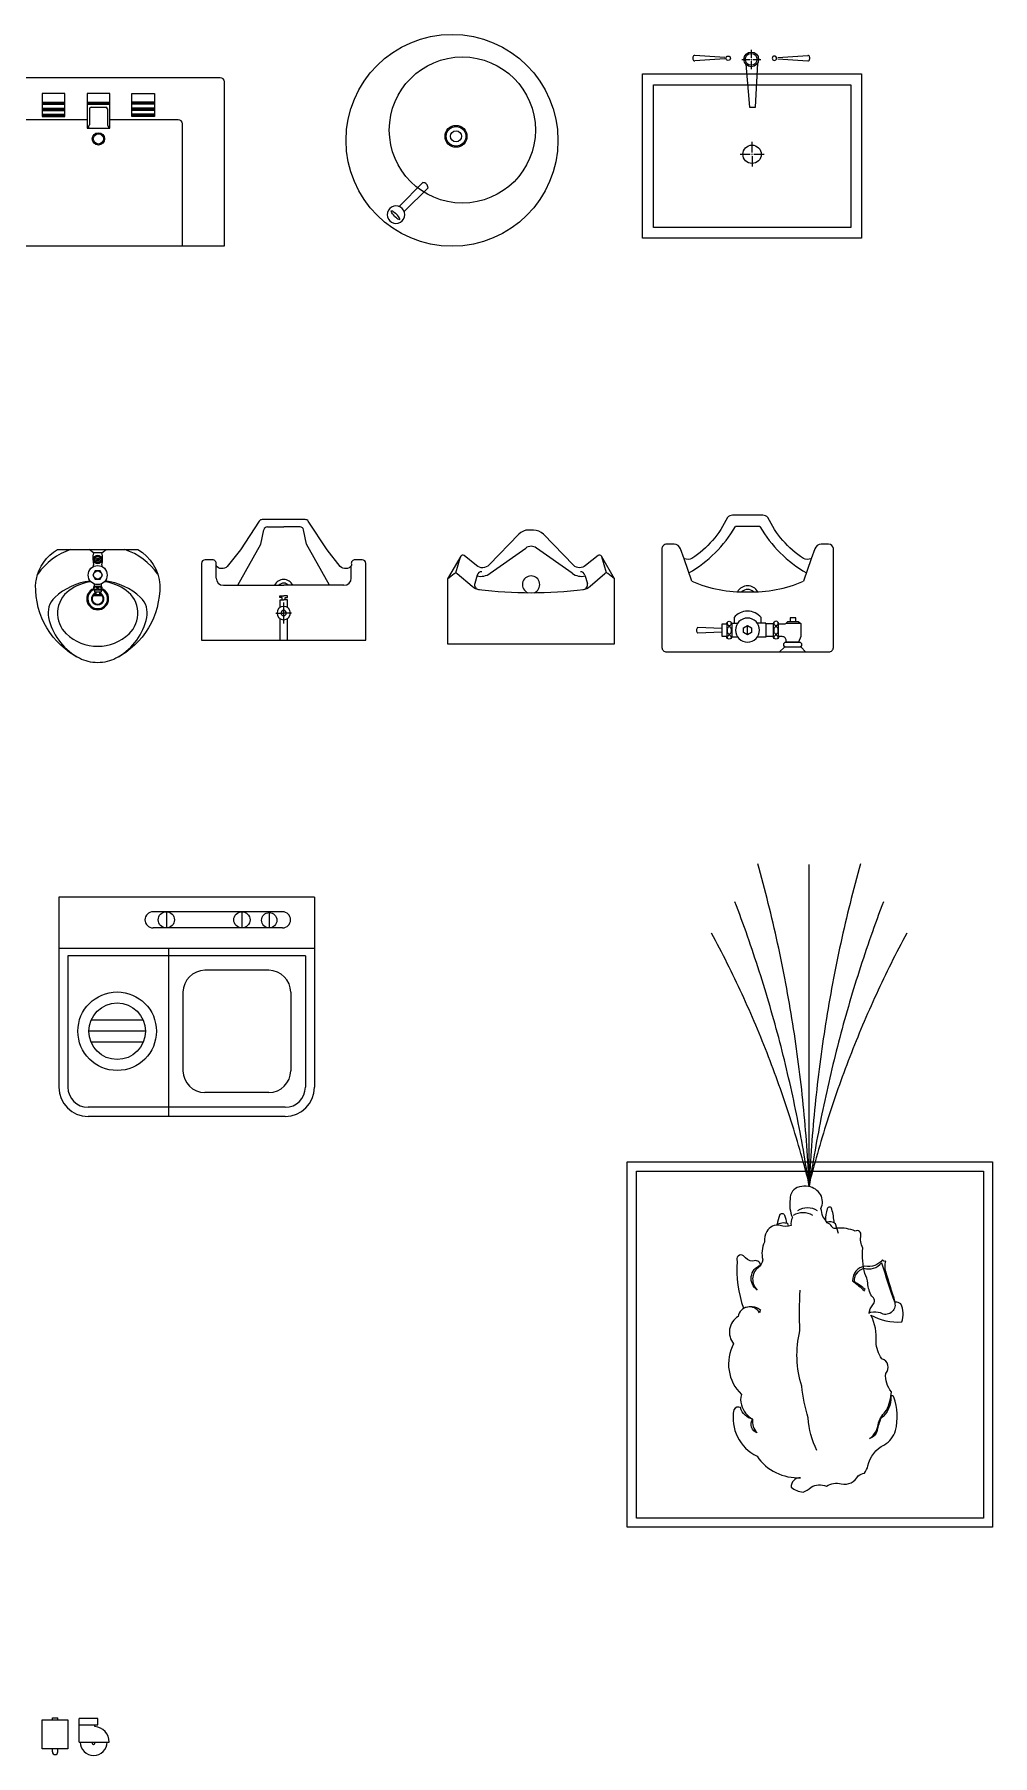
# Model space of a CAD drawing. Header units: millimetres. Extents: x 14385 to 129787, y 107826 to 186798.
# Drawn here: x 52928 to 55551, y 140873 to 145584 of the extents above; entities that cross this region are included whole.
import ezdxf

# ---------------------------------------------------------------- set-up
doc = ezdxf.new("R2010")
doc.units = ezdxf.units.MM
doc.header["$LTSCALE"] = 1000
doc.linetypes.add('DASHED2', pattern=[0.375, 0.25, -0.125])
doc.layers.add('FF-FIXT', color=31, linetype='Continuous')

# ---------------------------------------------------------------- blocks, each defined once
blk = doc.blocks.new('F43')
at = {"color": 39}
for p, q in [((-63.4, 262), (-55.5, 301.3)), ((-45.7, 309.3), (-1, 309.3)), ((43.7, 309.3), (-1, 309.3)), ((61.4, 262), (53.5, 301.3)), ((-126.6, 149.3), (-63.4, 262)), ((124.6, 149.3), (61.4, 262)), ((-11.5, 120.6), (-1, 120.6)), ((-11.5, 116.1), (-11.5, 120.6)), ((-5.2, 116.1), (-11.5, 116.1)), ((-11, 88.8), (-11, 109.8)), ((-11, 109.8), (-1, 109.8)), ((-5.2, 109.2), (-5.2, 116.1)), ((9.5, 120.6), (-1, 120.6)), ((9, 109.8), (-1, 109.8)), ((-1, 44.7), (-1, 102.2)), ((3.2, 109.2), (3.2, 116.1)), ((3.2, 116.1), (9.5, 116.1)), ((9, 88.8), (9, 109.8)), ((9.5, 116.1), (9.5, 120.6)), ((-22.8, 73.4), (-1, 73.4)), ((-11, -0.7), (-11, 58.1)), ((20.8, 73.4), (-1, 73.4)), ((9, -0.7), (9, 58.1))]:
    blk.add_line(p, q, dxfattribs=at)
at = {"color": 35}
for p, q in [((-186, 169.3), (-186, 203)), ((184, 169.3), (184, 203)), ((-166, 149.3), (-1, 149.3)), ((164, 149.3), (-1, 149.3))]:
    blk.add_line(p, q, dxfattribs=at)
at = {"color": 0, "linetype": 'Continuous'}
blk.add_lwpolyline([(-1, -0.7), (224, -0.7), (224, 209.3, 0.414214), (214, 219.3), (194, 219.3, 0.473442), (184.2, 207.4), (184.3, 203.4, -0.471597), (153.5, 201), (117.7, 246.2), (66.3, 324.8, 0.253068), (57.9, 329.3), (-1, 329.3), (-59.9, 329.3, 0.253068), (-68.3, 324.8), (-119.7, 246.2), (-155.5, 201, -0.471597), (-186.3, 203.4), (-186.2, 207.4, 0.473442), (-196, 219.3), (-216, 219.3, 0.414214), (-226, 209.3), (-226, -0.7)], format="xyb", close=True, dxfattribs=at)
at = {"color": 39}
for centre, radius, start, end in [((-45.7, 299.3), 10, 90, 168.664), ((43.7, 299.3), 10, 11.336, 90), ((-1, 137), 28.1, 90, 153.8926), ((-1, 137), 18.1, 90, 136.9196), ((-1, 137), 28.1, 26.1074, 90), ((-1, 137), 18.1, 43.0804, 90), ((-1, 73.4), 18.3, 90, 270), ((-1, 73.4), 7.07, 90, 270), ((-1, 73.4), 18.3, 270, 90), ((-1, 73.4), 7.07, 270, 90)]:
    blk.add_arc(centre, radius, start, end, dxfattribs=at)
at = {"color": 35}
for centre, start, end in [((-166, 169.3), 180, 270), ((164, 169.3), 270, 0)]:
    blk.add_arc(centre, 20, start, end, dxfattribs=at)
blk = doc.blocks.new('URN--02')
at = {"color": 0, "linetype": 'Continuous'}
blk.add_lwpolyline([(-222.2, -311.2, 0.202919), (-194.9, -299.6), (-113.5, -215.6, -0.389432), (-79.2, -213.7), (-45.3, -241.4, 0.462615), (-35.8, -239.7), (0, -177.8), (0, 0), (-457.2, 0), (-457.2, -177.8), (-421.4, -239.7, 0.462594), (-411.9, -241.4), (-378, -213.7, -0.372868), (-344.8, -214.6), (-262.3, -299.6, 0.202811), (-235, -311.1)], format="xyb", close=True, dxfattribs=at)
at = {"color": 35}
for points in [[(-85, -148.8, 0.063072), (-372.2, -148.8)], [(-237.2, -139.7, 5.328794), (-220, -139.7)], [(-457.2, -177.8), (-438.9, -192.3, 0.359145), (-430.8, -192.1)], [(-66.9, -157.4, 0.147155), (-87, -148.5)], [(0, -177.8), (-18.3, -192.3, -0.359152), (-26.4, -192.1), (-66.9, -157.4)]]:
    blk.add_lwpolyline(points, format="xyb", dxfattribs=at)
blk.add_lwpolyline([(-390.3, -157.4), (-430.8, -192.1)], dxfattribs=at)
at = {"color": 39}
for points in [[(-370.2, -148.5, 0.147155), (-390.3, -157.4)], [(-372.2, -148.8, 0.460813), (-382.8, -164.9)], [(-340.7, -192.7, 0.216515), (-376.8, -185.6)], [(-376.1, -188, 0.333711), (-363.9, -197.1)], [(-80.4, -185.6, 0.216515), (-116.5, -192.7)], [(-93.3, -197.1, 0.33371), (-81.1, -188)], [(-74.4, -164.9, 0.460816), (-85, -148.8)], [(-243.3, -262, 0.319648), (-213.9, -262)]]:
    blk.add_lwpolyline(points, format="xyb", dxfattribs=at)
for points in [[(-376.1, -188), (-382.8, -164.9)], [(-81.1, -188), (-74.4, -164.9)], [(-435, -193.7), (-422, -238.3)], [(-340.7, -192.7), (-243.3, -262)], [(-116.5, -192.7), (-213.9, -262)], [(-22.2, -193.7), (-35.2, -238.3)]]:
    blk.add_lwpolyline(points, dxfattribs=at)
blk = doc.blocks.new('A$C91B1')
at = {"color": 35, "linetype": 'ByBlock'}
for p, q in [((0.1609, 0.3029), (0.1494, 0.3119)), ((0.1839, 0.3029), (0.1609, 0.3029)), ((0.1839, 0.3029), (0.1954, 0.3119)), ((0.1609, 0.2089), (0.1609, 0.2029)), ((0.1629, 0.2177), (0.1629, 0.2109)), ((0.1819, 0.2109), (0.1629, 0.2109)), ((0.1819, 0.2177), (0.1819, 0.2109)), ((0.1839, 0.2089), (0.1839, 0.2029))]:
    blk.add_line(p, q, dxfattribs=at)
at = {"color": 39}
for p, q in [((0.1714, 0.2893), (0.1714, 0.2795)), ((0.1734, 0.2893), (0.1734, 0.2795)), ((0.1819, 0.2009), (0.1629, 0.2009)), ((0.1639, 0.2009), (0.1639, 0.1949)), ((0.1819, 0.1949), (0.1639, 0.1949)), ((0.1674, 0.1949), (0.1674, 0.1879)), ((0.1774, 0.1949), (0.1774, 0.1879)), ((0.1819, 0.2009), (0.1819, 0.1949)), ((0.1624, 0.1879), (0.1624, 0.1854)), ((0.1824, 0.1879), (0.1624, 0.1879)), ((0.1824, 0.1854), (0.1624, 0.1854)), ((0.1824, 0.1879), (0.1824, 0.1854))]:
    blk.add_line(p, q, dxfattribs=at)
at = {"color": 0, "linetype": 'Continuous'}
blk.add_lwpolyline([(0.3423, 0.2148), (0.3423, 0.2148, -0.287964), (0.2224, 0.0139, -0.118517), (0.1724, 0.0019, -0.118516), (0.1224, 0.0139, -0.287964), (0.0024, 0.2148, -0.055999), (0.0045, 0.2303), (0.0045, 0.2303, -0.218133), (0.0624, 0.3119), (0.2824, 0.3119, -0.251112)], format="xyb", close=True, dxfattribs=at)
at = {"color": 39}
for points in [[(0.1672, 0.2934), (0.162, 0.2844), (0.1672, 0.2754), (0.1775, 0.2754), (0.1827, 0.2844), (0.1775, 0.2934)], [(0.1659, 0.2531), (0.1594, 0.2419), (0.1659, 0.2306), (0.1788, 0.2306), (0.1853, 0.2419), (0.1788, 0.2531)]]:
    blk.add_lwpolyline(points, close=True, dxfattribs=at)
blk.add_lwpolyline([(0.3368, 0.2443, 0.160879), (0.2464, 0.3119)], format="xyb", dxfattribs=at)
for points in [[(0.1666, 0.2093, -0.067174), (0.1686, 0.209, -0.079584), (0.1701, 0.2083, -0.107132), (0.1712, 0.2072, -0.140396), (0.1716, 0.206, -0.140396), (0.1712, 0.2048, -0.107132), (0.1701, 0.2037, -0.079584), (0.1686, 0.203, -0.067174), (0.1666, 0.2027, -0.067174), (0.1646, 0.203, -0.079584), (0.1631, 0.2037, -0.107132), (0.162, 0.2048, -0.140396), (0.1616, 0.206, -0.140396), (0.162, 0.2072, -0.107132), (0.1631, 0.2083, -0.079584), (0.1646, 0.209, -0.067174)], [(0.1778, 0.2093, -0.067174), (0.1798, 0.209, -0.079584), (0.1814, 0.2083, -0.107132), (0.1825, 0.2072, -0.140396), (0.1828, 0.206, -0.140396), (0.1825, 0.2048, -0.107132), (0.1814, 0.2037, -0.079584), (0.1798, 0.203, -0.067174), (0.1778, 0.2027, -0.067174), (0.1759, 0.203, -0.079584), (0.1743, 0.2037, -0.107132), (0.1732, 0.2048, -0.140396), (0.1729, 0.206, -0.140396), (0.1732, 0.2072, -0.107132), (0.1743, 0.2083, -0.079584), (0.1759, 0.209, -0.067174)]]:
    blk.add_lwpolyline(points, format="xyb", close=True, dxfattribs=at)
at = {"color": 35, "linetype": 'ByBlock'}
blk.add_lwpolyline([(0.29, 0.1805, 0.159683), (0.1927, 0.2257)], format="xyb", dxfattribs=at)
at = {"color": 39}
for centre, radius in [((0.1724, 0.2844), 0.0115), ((0.1724, 0.2844), 0.009), ((0.1724, 0.2844), 0.005), ((0.1724, 0.2419), 0.0112)]:
    blk.add_circle(centre, radius, dxfattribs=at)
at = {"color": 35, "linetype": 'ByBlock'}
blk.add_circle((0.1724, 0.2419), 0.026, dxfattribs=at)
at = {"color": 39}
for centre, radius, start, end in [((0.1555, 0.1412), 0.18, 108.5141, 144.9802), ((0.1724, 0.1769), 0.027, 113.9174, 66.0826), ((0.1724, 0.1769), 0.017, 107.1046, 72.8954), ((0.1724, 0.1769), 0.015, 109.4712, 270), ((0.1629, 0.2029), 0.002, 180, 270), ((0.1724, 0.1769), 0.015, 270, 70.5288), ((0.1819, 0.2029), 0.002, 270, 0)]:
    blk.add_arc(centre, radius, start, end, dxfattribs=at)
at = {"color": 35, "linetype": 'ByBlock'}
for centre, radius, start, end in [((0.2287, 0.2867), 0.0697, 166.573, 194.2022), ((0.116, 0.2867), 0.0697, 345.7978, 13.427), ((0.1562, 0.2684), 0.005, 301.3364, 14.2022), ((0.1885, 0.2684), 0.005, 165.7978, 238.6636), ((0.1724, 0.0546), 0.1722, 96.7799, 133.0701), ((0.1395, 0.1371), 0.0772, 125.7928, 226.6607), ((0.1724, 0.0916), 0.1333, 97.9698, 125.7928), ((0.1724, 0.1769), 0.03, 112.5403, 67.4597), ((0.1629, 0.2089), 0.002, 90, 180), ((0.1819, 0.2089), 0.002, 0, 90), ((0.1724, 0.0916), 0.1333, 54.2072, 82.0302), ((0.2052, 0.1371), 0.0772, 313.3393, 54.2072), ((0.0942, 0.1383), 0.0577, 133.0701, 192.7487), ((0.2505, 0.1383), 0.0577, 347.2513, 46.9299), ((0.2037, 0.1631), 0.17, 192.7487, 238.5449), ((0.141, 0.1631), 0.17, 301.4551, 347.2513), ((0.1724, 0.1719), 0.125, 226.6607, 270), ((0.1724, 0.1719), 0.125, 270, 313.3393)]:
    blk.add_arc(centre, radius, start, end, dxfattribs=at)
blk = doc.blocks.new('A$C1050')
at = {"color": 0, "linetype": 'Continuous'}
blk.add_lwpolyline([(0.2766, 0.0016), (0.1934, 0.0016, -0.209296), (0.1794, 0.0077), (0.1794, 0.0077, 0.139619), (0.0824, 0.1197, 0.202101), (0.0608, 0.1207), (0.0608, 0.1207), (0.0514, 0.0937, -0.315822), (0.0334, 0.0807), (0.0134, 0.0807, -0.43607), (0.0004, 0.0947), (0.0004, 0.3637, -0.414214), (0.0124, 0.3757), (0.235, 0.3757), (0.4576, 0.3757, -0.414214), (0.4696, 0.3637), (0.4696, 0.0928, -0.39269), (0.4566, 0.0807), (0.4366, 0.0807, -0.315822), (0.4186, 0.0937), (0.4092, 0.1207, 0.202126), (0.3876, 0.1197, 0.139619), (0.2906, 0.0077, -0.209222), (0.2766, 0.0016)], format="xyb", dxfattribs=at)
at = {"color": 39}
for points in [[(0.1776, 0.2987, 1), (0.1916, 0.2987), (0.1916, 0.3337, 1), (0.1776, 0.3337), (0.1656, 0.3337), (0.1656, 0.2987), (0.1776, 0.2987), (0.1776, 0.3337)], [(0.1791, 0.3357, -0.028184), (0.1787, 0.3375)], [(0.1804, 0.3326, -0.074343), (0.1791, 0.3357)], [(0.1888, 0.3326, -0.106943), (0.1867, 0.3304, -0.152216), (0.1846, 0.3297, -0.152216), (0.1825, 0.3304, -0.106943), (0.1804, 0.3326)], [(0.1901, 0.3357, -0.074343), (0.1888, 0.3326)], [(0.1905, 0.3375, -0.028184), (0.1901, 0.3357)], [(0.3806, 0.2977), (0.3806, 0.3337), (0.3746, 0.3487), (0.3406, 0.3487), (0.3406, 0.3447, -0.414214), (0.3296, 0.3337), (0.3196, 0.3337), (0.3196, 0.2987, -1), (0.3056, 0.2987), (0.2846, 0.2987), (0.2846, 0.3337), (0.2846, 0.3357), (0.2611, 0.3357)], [(0.3196, 0.3337, 1), (0.3056, 0.3337), (0.2846, 0.3337)], [(0.3071, 0.3357, -0.028184), (0.3067, 0.3375)], [(0.3084, 0.3326, -0.074343), (0.3071, 0.3357)], [(0.3168, 0.3326, -0.106943), (0.3147, 0.3304, -0.152216), (0.3126, 0.3297, -0.152216), (0.3105, 0.3304, -0.106943), (0.3084, 0.3326)], [(0.3181, 0.3357, -0.074343), (0.3168, 0.3326)], [(0.3185, 0.3375, -0.028184), (0.3181, 0.3357)], [(0.3406, 0.3627, 1), (0.3406, 0.3487), (0.3756, 0.3487, 1), (0.3756, 0.3627)], [(0.0946, 0.3167, -0.109772), (0.0976, 0.3247)], [(0.0976, 0.3087, -0.109772), (0.0946, 0.3167)], [(0.1791, 0.3127, -0.060974), (0.1786, 0.3167, -0.060974), (0.1791, 0.3207)], [(0.1786, 0.295, -0.041188), (0.1791, 0.2977)], [(0.1791, 0.3207, -0.074343), (0.1804, 0.3238, -0.106943), (0.1825, 0.326, -0.152216), (0.1846, 0.3267, -0.152216), (0.1867, 0.326, -0.106943), (0.1888, 0.3238, -0.074343), (0.1901, 0.3207)], [(0.1804, 0.3096, -0.074343), (0.1791, 0.3127)], [(0.1791, 0.2977, -0.074343), (0.1804, 0.3008, -0.106943), (0.1825, 0.303, -0.152216), (0.1846, 0.3037, -0.152216), (0.1867, 0.303, -0.106943), (0.1888, 0.3008, -0.074343), (0.1901, 0.2977)], [(0.1888, 0.3096, -0.106943), (0.1867, 0.3074, -0.152216), (0.1846, 0.3067, -0.152216), (0.1825, 0.3074, -0.106943), (0.1804, 0.3096)], [(0.1901, 0.3127, -0.074343), (0.1888, 0.3096)], [(0.1901, 0.3207, -0.060974), (0.1906, 0.3167, -0.060974), (0.1901, 0.3127)], [(0.1901, 0.2977, -0.041188), (0.1905, 0.295)], [(0.3071, 0.3127, -0.060974), (0.3066, 0.3167, -0.060974), (0.3071, 0.3207)], [(0.3066, 0.295, -0.041188), (0.3071, 0.2977)], [(0.3071, 0.3207, -0.074343), (0.3084, 0.3238, -0.106943), (0.3105, 0.326, -0.152216), (0.3126, 0.3267, -0.152216), (0.3147, 0.326, -0.106943), (0.3168, 0.3238, -0.074343), (0.3181, 0.3207)], [(0.3084, 0.3096, -0.074343), (0.3071, 0.3127)], [(0.3071, 0.2977, -0.074343), (0.3084, 0.3008, -0.106943), (0.3105, 0.303, -0.152216), (0.3126, 0.3037, -0.152216), (0.3147, 0.303, -0.106943), (0.3168, 0.3008, -0.074343), (0.3181, 0.2977)], [(0.3168, 0.3096, -0.106943), (0.3147, 0.3074, -0.152216), (0.3126, 0.3067, -0.152216), (0.3105, 0.3074, -0.106943), (0.3084, 0.3096)], [(0.3181, 0.3127, -0.074343), (0.3168, 0.3096)], [(0.3181, 0.3207, -0.060974), (0.3186, 0.3167, -0.060974), (0.3181, 0.3127)], [(0.3181, 0.2977, -0.041188), (0.3185, 0.295)], [(0.2716, 0.2817, -0.486774), (0.1976, 0.2817)], [(0.2629, 0.211, -0.584944), (0.2071, 0.211)], [(0.2508, 0.2114, -0.422557), (0.2192, 0.2114)]]:
    blk.add_lwpolyline(points, format="xyb", dxfattribs=at)
for points in [[(0.2081, 0.3357), (0.1913, 0.3357)], [(0.3056, 0.3337), (0.3056, 0.2987)], [(0.3936, 0.3757), (0.3816, 0.3627), (0.3756, 0.3627), (0.3406, 0.3627), (0.3356, 0.3627), (0.3226, 0.3757)], [(0.1656, 0.3217), (0.0976, 0.3247)], [(0.1656, 0.3117), (0.0976, 0.3087)], [(0.1913, 0.2967), (0.2078, 0.2967)], [(0.1976, 0.2817), (0.1976, 0.2967)], [(0.2349, 0.3283), (0.2346, 0.303), (0.2459, 0.3095), (0.2459, 0.3225), (0.2346, 0.329), (0.2233, 0.3225), (0.2233, 0.3095), (0.2346, 0.303)], [(0.2846, 0.2987), (0.2846, 0.2967), (0.2614, 0.2967)], [(0.2716, 0.2967), (0.2716, 0.2817)], [(0.3196, 0.2987), (0.3386, 0.2987)], [(0.3666, 0.2927), (0.3666, 0.2827), (0.3516, 0.2827), (0.3516, 0.2927)]]:
    blk.add_lwpolyline(points, dxfattribs=at)
blk.add_lwpolyline([(0.3806, 0.2977), (0.3396, 0.2977), (0.3446, 0.2927), (0.3736, 0.2927)], close=True, dxfattribs=at)
at = {"color": 35}
for points in [[(0.0819, 0.1818, -0.11165), (0.235, 0.2112)], [(0.235, 0.2112, -0.11165), (0.3881, 0.1818)], [(0.0741, 0.1591, -0.130791), (0.2014, 0.0327)], [(0.2686, 0.0327, -0.1308), (0.396, 0.1591, -0.1308)]]:
    blk.add_lwpolyline(points, format="xyb", dxfattribs=at)
for points in [[(0.0819, 0.1818), (0.0608, 0.1207)], [(0.4092, 0.1207), (0.3881, 0.1818)], [(0.2686, 0.0327), (0.235, 0.0327), (0.2014, 0.0327)]]:
    blk.add_lwpolyline(points, dxfattribs=at)
at = {"color": 39}
blk.add_circle((0.2346, 0.316), 0.033, dxfattribs=at)
blk = doc.blocks.new('A$C1BB74E00')
at = {"color": 0, "linetype": 'Continuous'}
for p, q in [((0, 448.5), (0, 0)), ((678.5, 460), (11.5, 460)), ((690, 0), (690, 448.5)), ((253.5, 416.6), (191.4, 416.6)), ((191.4, 416.6), (191.4, 353.8)), ((253.5, 353.8), (253.5, 416.6)), ((376, 416.6), (314, 416.6)), ((314, 416.6), (314, 322.3)), ((325, 379.2), (365, 379.2)), ((376, 322.3), (376, 416.6)), ((436.5, 416.6), (498.6, 416.6)), ((436.5, 353.8), (436.5, 416.6)), ((498.6, 416.6), (498.6, 353.8)), ((115, 333.5), (115, 0)), ((314, 345), (126.5, 345)), ((191.4, 353.8), (253.5, 353.8)), ((320.4, 374.6), (320.4, 332.2)), ((369.6, 374.6), (369.6, 331.4)), ((563.5, 345), (376, 345)), ((498.6, 353.8), (436.5, 353.8)), ((575, 0), (575, 333.5)), ((314, 322.3), (376, 322.3)), ((0, 0), (690, 0))]:
    blk.add_line(p, q, dxfattribs=at)
at = {"color": 8}
for p, q in [((191.4, 393.5), (253.5, 393.5)), ((191.4, 389.9), (253.5, 389.9)), ((191.4, 387.3), (253.5, 387.3)), ((314, 393.5), (376, 393.5)), ((314, 389.9), (376, 389.9)), ((314, 387.3), (376, 387.3)), ((498.6, 393.5), (436.5, 393.5)), ((498.6, 389.9), (436.5, 389.9)), ((498.6, 387.3), (436.5, 387.3)), ((191.4, 376.8), (253.5, 376.8)), ((191.4, 373.2), (253.5, 373.2)), ((191.4, 371.4), (253.5, 371.4)), ((191.4, 370.6), (253.5, 370.6)), ((191.4, 360), (253.5, 360)), ((191.4, 356.4), (253.5, 356.4)), ((498.6, 376.8), (436.5, 376.8)), ((498.6, 373.2), (436.5, 373.2)), ((498.6, 371.4), (436.5, 371.4)), ((498.6, 370.6), (436.5, 370.6)), ((498.6, 360), (436.5, 360)), ((498.6, 356.4), (436.5, 356.4))]:
    blk.add_line(p, q, dxfattribs=at)
at = {"color": 0, "linetype": 'Continuous'}
for points in [[(320.4, 332.2, -0.334248), (317.7, 327.8), (317.7, 322.3)], [(369.6, 332.2, 0.334248), (372.3, 327.8), (372.3, 322.3)]]:
    blk.add_lwpolyline(points, format="xyb", dxfattribs=at)
blk.add_circle((345, 292.5), 16.9, dxfattribs=at)
at = {"color": 8}
blk.add_circle((345, 292.5), 13.9, dxfattribs=at)
at = {"color": 0, "linetype": 'Continuous'}
for centre, radius, start, end in [((11.5, 448.5), 11.5, 90, 180), ((678.5, 448.5), 11.5, 0, 90), ((325, 374.6), 4.6, 90, 180), ((365, 374.6), 4.6, 0, 90), ((126.5, 333.5), 11.5, 90, 180), ((563.5, 333.5), 11.5, 0, 90)]:
    blk.add_arc(centre, radius, start, end, dxfattribs=at)
blk = doc.blocks.new('A$C449E2A90')
at = {"color": 0, "linetype": 'Continuous'}
for p, q in [((-494.6, 70.1), (-500.6, 152.5)), ((-495.6, 157.6), (-490.6, 157.6)), ((-491.6, 70.1), (-485.6, 152.5)), ((-489.8, 1.8), (-489.8, 24)), ((-358.6, 9), (-479.8, 15.3)), ((-358.6, -7), (-358.6, 9)), ((-230, 5), (-230, 32.8)), ((-516.4, -2.2), (-493.8, -2.2)), ((-489.8, -28), (-489.8, -6.2)), ((-485.8, -2.2), (-462.8, -2.2)), ((-476.5, -17.4), (-358.6, -7)), ((-235.1, 0), (-263.8, 0)), ((-230, -32.3), (-230, -5)), ((-225, 0), (-196.3, 0)), ((-494.6, -74.5), (-500.6, -156.9)), ((-491.6, -74.5), (-485.6, -156.9)), ((-495.6, -162), (-490.6, -162))]:
    blk.add_line(p, q, dxfattribs=at)
blk.add_lwpolyline([(0, -300), (-450, -300), (-450, 300), (0, 300)], close=True, dxfattribs=at)
at = {"color": 8}
blk.add_lwpolyline([(-30, -270), (-420, -270), (-420, 270), (-30, 270)], close=True, dxfattribs=at)
at = {"color": 0, "linetype": 'Continuous'}
for points in [[(-499.1, 61.1, 1), (-487.1, 61.1, 1)], [(-230.5, -0.1, 1), (-229.6, -0.1, 1)], [(-490, -2.2, 1), (-489.6, -2.2, 1)], [(-499.1, -65.5, -1), (-487.1, -65.5, -1)]]:
    blk.add_lwpolyline(points, format="xyb", close=True, dxfattribs=at)
for centre, radius in [((-489.8, -2.2), 20.2), ((-490, -2.5), 16.3), ((-230, 0), 25.2)]:
    blk.add_circle(centre, radius, dxfattribs=at)
for centre, start, end in [((-495.6, 152.6), 90, 181.7111), ((-490.6, 152.6), 358.2889, 90), ((-495.6, -157), 178.2889, 270), ((-490.6, -157), 270, 1.7111)]:
    blk.add_arc(centre, 5, start, end, dxfattribs=at)
blk = doc.blocks.new('做成ACAD TuKuai0352')
at = {"linetype": 'Continuous'}
for p, q in [((709.3, 727.8), (189.3, 727.8)), ((709.3, 27.8), (709.3, 727.8)), ((109.3, 107.8), (109.3, 647.8)), ((709.3, 27.8), (189.3, 27.8))]:
    blk.add_line(p, q, dxfattribs=at)
at = {"color": 35}
for p, q in [((569.3, 27.8), (569.3, 727.8)), ((549.3, 702.8), (189.3, 702.8)), ((549.3, 52.8), (549.3, 702.8)), ((134.3, 107.8), (134.3, 647.8)), ((569.3, 427.8), (109.3, 427.8)), ((549.3, 52.8), (189.3, 52.8))]:
    blk.add_line(p, q, dxfattribs=at)
at = {"color": 39}
for p, q in [((312.4, 496.5), (312.4, 639.4)), ((342.4, 490.5), (342.4, 645.5)), ((372.4, 496.5), (372.4, 639.4)), ((625.2, 115.4), (625.2, 469.6)), ((669.6, 433.3), (625.2, 433.3)), ((669.6, 115.4), (669.6, 469.6)), ((449.3, 387.8), (234.3, 387.8)), ((174.3, 152.8), (174.3, 327.8)), ((509.3, 152.8), (509.3, 327.8)), ((669.6, 226.5), (625.2, 226.5)), ((667.2, 151.7), (625.2, 151.7)), ((449.3, 92.8), (234.3, 92.8))]:
    blk.add_line(p, q, dxfattribs=at)
for centre, radius in [((342.4, 568), 107.5), ((342.4, 568), 77.5), ((647.4, 433.3), 22.2), ((647.4, 226.5), 22.2), ((646.2, 151.7), 21)]:
    blk.add_circle(centre, radius, dxfattribs=at)
at = {"linetype": 'Continuous'}
for centre, start, end in [((189.3, 647.8), 90, 180), ((189.3, 107.8), 180, 270)]:
    blk.add_arc(centre, 80, start, end, dxfattribs=at)
at = {"color": 35}
for centre, start, end in [((189.3, 647.8), 90, 180), ((189.3, 107.8), 180, 270)]:
    blk.add_arc(centre, 55, start, end, dxfattribs=at)
at = {"color": 39}
for centre, radius, start, end in [((647.4, 469.6), 22.2, 0, 180), ((234.3, 327.8), 60, 90, 180), ((449.3, 327.8), 60, 0, 90), ((234.3, 152.8), 60, 180, 270), ((449.3, 152.8), 60, 270, 0), ((647.4, 115.4), 22.2, 180, 0)]:
    blk.add_arc(centre, radius, start, end, dxfattribs=at)

msp = doc.modelspace()

# ---------------------------------------------------------------- linework, layer by layer
at = {"layer": 'FF-FIXT', "linetype": 'Continuous'}
for p, q in [((53926.2, 145113.5), (53991.5, 145178.8)), ((53940.4, 145099.4), (54005.6, 145164.6))]:
    msp.add_line(p, q, dxfattribs=at)
at = {"layer": 'FF-FIXT'}
for p, q in [((52977.2, 140976.4), (52992.2, 140976.4)), ((52977.2, 140970.2), (52977.2, 140976.4)), ((52992.2, 140970.2), (52992.2, 140976.4)), ((52949.4, 140970.2), (53020, 140970.2)), ((52949.4, 140891.4), (52949.4, 140970.2)), ((53020, 140970.2), (53020, 140891.4)), ((53050.8, 140909.6), (53050.8, 140974.1)), ((53101.3, 140974.1), (53050.8, 140974.1)), ((53050.8, 140957.2), (53101.3, 140957.2)), ((53093.5, 140952.1), (53093.5, 140957.2)), ((53101.3, 140957.2), (53101.3, 140974.1)), ((53020, 140891.4), (52949.4, 140891.4)), ((52977.2, 140882.8), (52977.2, 140891.4)), ((52992.2, 140882.8), (52992.2, 140891.4)), ((53050.8, 140909.6), (53132.8, 140909.6)), ((53086.2, 140906.9), (53086.2, 140909.6)), ((53093.5, 140909.6), (53093.5, 140906.9))]:
    msp.add_line(p, q, dxfattribs=at)
at = {"layer": 'FF-FIXT', "linetype": 'DASHED2', "ltscale": 50}
msp.add_lwpolyline([(55049.1, 142430.2), (55049.1, 143312.2)], dxfattribs=at)
at = {"layer": 'FF-FIXT'}
msp.add_lwpolyline([(54551.2, 141497.9), (54551.2, 142497.9), (55551.2, 142497.9), (55551.2, 141497.9), (54551.2, 141497.9)], dxfattribs=at)
msp.add_lwpolyline([(54576.2, 141522.9), (54576.2, 142472.9), (55526.2, 142472.9), (55526.2, 141522.9)], close=True, dxfattribs=at)
msp.add_lwpolyline([(55212.9, 142082.8, -0.179653), (55223.5, 142106.7, 0.489075), (55220.6, 142129.9, -0.110608), (55209.4, 142165.7, 0.111442), (55201.1, 142191.9, -0.074026), (55195.9, 142262, -0.163737), (55190.7, 142297.1, 0.631964), (55175, 142308.4, 0.113261), (55125.8, 142316.6, -0.423983), (55110.8, 142321, 0.216283), (55098.1, 142330.8, 0.038568), (55086.2, 142348.7, 0.024735), (55081, 142370.3, 0.254494), (55080.2, 142408.4, 0.209333), (55047.3, 142430.3, 0.115365), (55022.4, 142429.3, -0.552062), (55022.4, 142429.3, 0.936838), (55022.4, 142429.3, 0.398565), (54997.5, 142395.4, 0.154146), (55003.3, 142345.4, 0.157562), (54999.7, 142323.4, -0.15575), (54969.7, 142323.3, 0.359288), (54933.1, 142306.9, 0.157769), (54926.4, 142278.5, 0.167655), (54922, 142229.9, -0.171284), (54909.3, 142208.3, 0.450196), (54907, 142147, -0.614417), (54916, 142215, 0.528053), (54895.1, 142226.2, -0.268224), (54869.7, 142241.1, 0.762318), (54851.8, 142225.5, 0.102482), (54868.9, 142097.8, -0.259998), (54916, 142093.3, 0.029383), (54913, 142085.1, 0.707269), (54854.8, 142074.6, 0.462938), (54842.3, 141999.9, 0.335931), (54863.7, 141861.1, 0.181856), (54863.7, 141832.7, 0.21305), (54894.3, 141793.9, 0.242363), (54907, 141755.8, -0.502546), (54895.1, 141793.9, -0.31109), (54861.5, 141825.3, 0.40962), (54842.8, 141819.3, 0.338812), (54906.3, 141692.3, 0.26308), (55025.7, 141633.4, 0.433384), (54999.6, 141607.2, 0.143562), (55032.4, 141593.8, 0.079246), (55054.1, 141607.2, -0.241974), (55096.6, 141610.2, -0.21312), (55136.9, 141616.2, 0.340219), (55183.2, 141638.6, -0.057527), (55200.4, 141646, 0.120468), (55210.1, 141666.2, -0.234971), (55254.9, 141723, 0.179748), (55285.5, 141762.5, 0.143883), (55281, 141853.7, 0.500147), (55272.8, 141856.6, -0.249381), (55245.2, 141795.4, 0.05112), (55235.5, 141763.3, -0.291364), (55214.6, 141740.9, 0.245564), (55238.5, 141783.5, -0.092627), (55260.9, 141817.8, 0.107865), (55274.3, 141868.6, -0.195833), (55258.6, 141918.6, 0.568496), (55248.2, 141958.9, -0.146985), (55232.5, 142005.2, 0.137038), (55218.3, 142078.3, 0.146217), (55302.7, 142059.7, 0.211339), (55299.7, 142109, 0.199367), (55284.8, 142114.2, -0.003282), (55258.6, 142197.8, -0.105512), (55258.6, 142226.2, -0.432652), (55249.7, 142229.9, -0.305505), (55201.9, 142212.8, 0.370129), (55167.6, 142172.4, -0.017348), (55200.4, 142144.8, -0.677132), (55202.6, 142148.5, 0.052916), (55172.8, 142169.4, -0.343957), (55198.9, 142206.8, 0.311488), (55247.4, 142221.7, 0.010413), (55283.3, 142112.7, -0.67669), (55244.4, 142084.3, 0.110053), (55218.3, 142085.8, 0.592333)], format="xyb", close=True, dxfattribs=at)
for points in [[(54962.8, 142327.6, -0.060371), (54968.6, 142352.4, -0.751258), (54981.5, 142351.9, -0.066056), (54986.7, 142330.6, -0.066056)], [(55117.4, 142330.6, 0.056613), (55111.1, 142368.9, 0.845574), (55098.7, 142369.2, 0.081016), (55093.9, 142337.7)], [(54959.1, 142324.3), (54959.4, 142325.2, -0.26018), (54990.5, 142329.4)], [(55129.1, 142301.7), (55120.8, 142328.2, 0.241163), (55096.7, 142333.3, 0.14278)], [(55070.5, 141708, -0.107552), (55046.6, 141796.9, -0.044295), (55028.7, 141883.5, -0.135923), (55023.5, 142035, -0.019893), (55024.2, 142147, -0.010047)]]:
    msp.add_lwpolyline(points, format="xyb", dxfattribs=at)
at = {"layer": 'FF-FIXT', "linetype": 'Continuous'}
for centre, radius in [((54071.3, 145294.4), 290), ((54099.6, 145322.7), 200), ((54082.3, 145305.4), 30), ((54082.3, 145305.4), 27), ((54082.3, 145305.4), 15)]:
    msp.add_circle(centre, radius, dxfattribs=at)
for centre, radius, start, end in [((53991.2, 145164.4), 14.4, 44.9999, 89.0463), ((53991.2, 145164.4), 14.4, 0.9537, 45.0001), ((53917.9, 145091), 24, 44.9999, 225.0001), ((53917.9, 145091), 24, 224.9999, 45.0001)]:
    msp.add_arc(centre, radius, start, end, dxfattribs=at)
at = {"layer": 'FF-FIXT', "linetype": 'DASHED2', "ltscale": 30}
for centre, radius, start, end in [((51142.5, 142262.2), 3910.2, 2.4627, 15.6063), ((58955.7, 142262.2), 3910.2, 164.3937, 177.5373), ((52127.8, 141696.9), 3013.6, 14.0844, 28.2684), ((57970.4, 141696.9), 3013.6, 151.7316, 165.9156)]:
    msp.add_arc(centre, radius, start, end, dxfattribs=at)
at = {"layer": 'FF-FIXT', "linetype": 'DASHED2', "ltscale": 50}
for centre, start, end in [((51407.1, 141896.3), 8.3409, 20.9127), ((58691.2, 141896.3), 159.0873, 171.6591)]:
    msp.add_arc(centre, 3681, start, end, dxfattribs=at)
at = {"layer": 'FF-FIXT'}
for centre, radius, start, end in [((55032.4, 142307.5), 51.3, 58.0451, 121.9549), ((55044.7, 142320.8), 51.3, 58.0451, 121.9549), ((54936.5, 142311.8), 56.7, 9.9959, 18.0871), ((53090.2, 140909.6), 42.7, 0, 85.5479), ((52984.7, 140882.8), 7.49, 180, 0), ((53090.2, 140909.6), 36.9, 180, 0), ((53089.8, 140906.9), 3.64, 180, 0)]:
    msp.add_arc(centre, radius, start, end, dxfattribs=at)
at = {"layer": 'FF-FIXT', "linetype": 'Continuous', "extrusion": (0, 0, -1)}
msp.add_ellipse((53916.6, 145089.8), major_axis=(-11.5, 11.5), ratio=0.226667, start_param=4.708733, end_param=7.857638, dxfattribs=at)
at = {"layer": 'FF-FIXT', "linetype": 'Continuous'}
msp.add_ellipse((53916.7, 145089.8), major_axis=(-11.5, 11.5), ratio=0.226667, start_param=1.56714, end_param=4.716045, dxfattribs=at)

# ---------------------------------------------------------------- block references
for name, p, rotation in [('A$C449E2A90', (54892.8, 145026.2), 269.9999992416923), ('URN--02', (54059.2, 143916.4), 180)]:
    msp.add_blockref(name, p, dxfattribs=dict(at, rotation=rotation))
for name, p in [('A$C1BB74E00', (52758.2, 145005.8)), ('F43', (53611.5, 143927))]:
    msp.add_blockref(name, p, dxfattribs=at)
at = {"layer": 'FF-FIXT', "linetype": 'Continuous', "xscale": -1000, "yscale": 1000, "zscale": 1000, "rotation": 180}
msp.add_blockref('A$C1050', (54645.7, 144269.6), dxfattribs=at)
at = {"layer": 'FF-FIXT', "linetype": 'Continuous', "xscale": 1000, "yscale": 1000, "zscale": 1000}
msp.add_blockref('A$C91B1', (52928.9, 143862.5), dxfattribs=at)
at = {"layer": 'FF-FIXT', "linetype": 'Continuous', "ltscale": 1000, "rotation": 90}
msp.add_blockref('做成ACAD TuKuai0352', (53722.6, 142513.1), dxfattribs=at)

doc.saveas('drawing.dxf')
